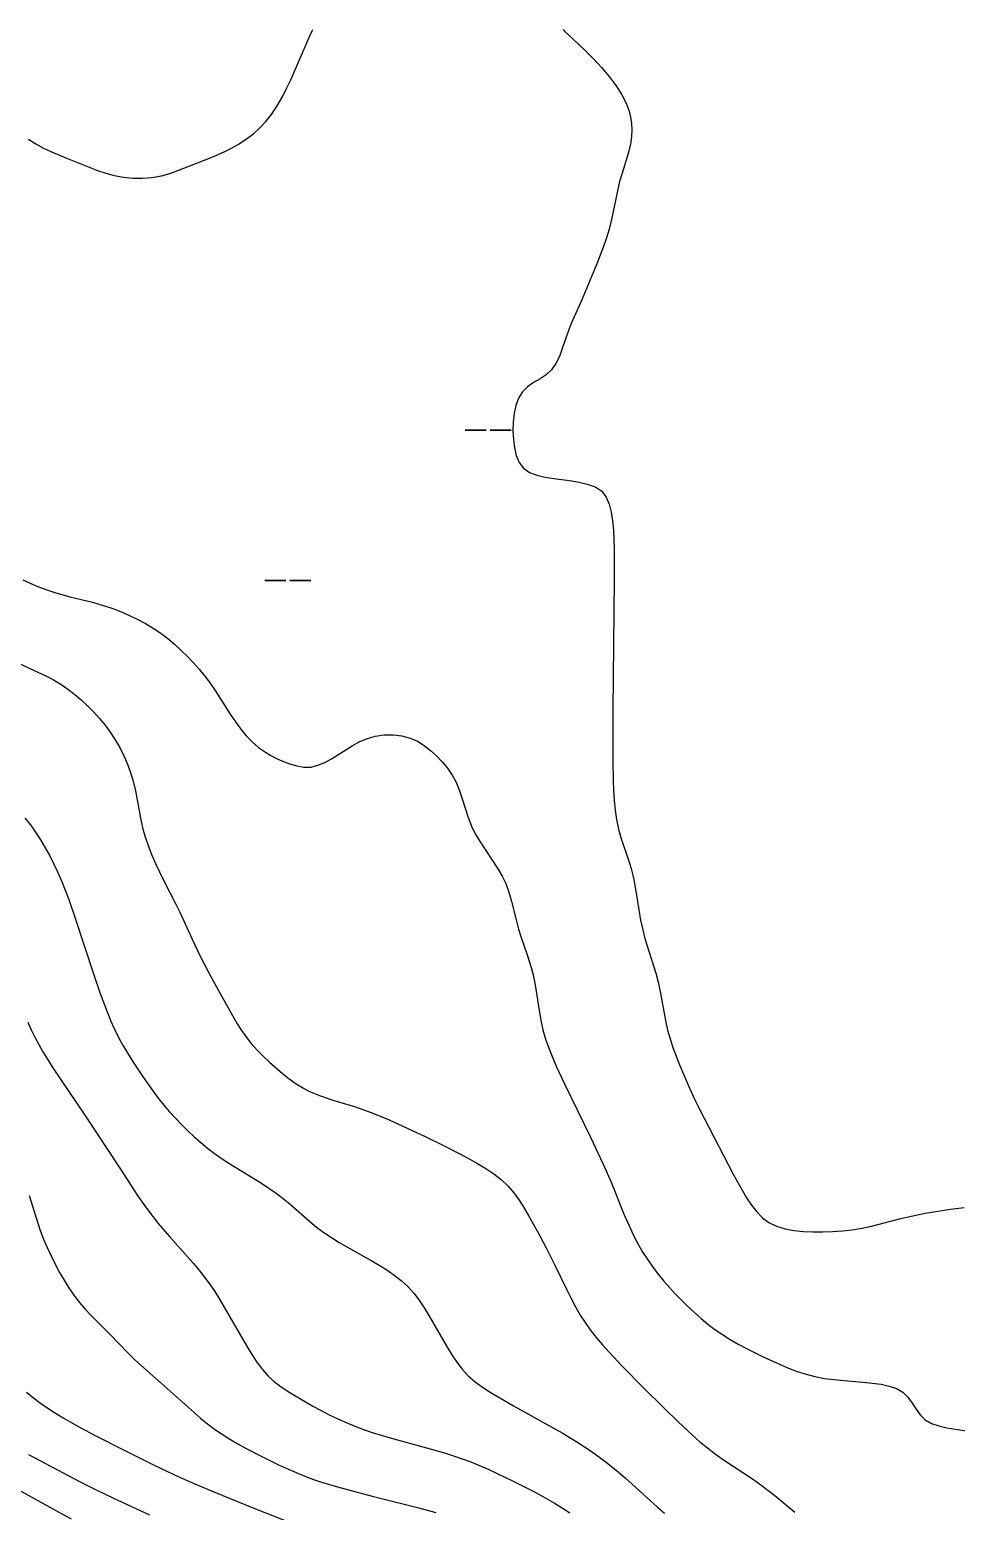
# Model space of a CAD drawing. Header units: metres. Extents: x 560466 to 562029, y 8123360 to 8125060.
# Drawn here: x 561270.6 to 561502.1, y 8124690.1 to 8125060 of the extents above; entities that cross this region are included whole.
import ezdxf

# ---------------------------------------------------------------- set-up
doc = ezdxf.new("R2010")
doc.units = ezdxf.units.M
doc.header["$MEASUREMENT"] = 0
doc.layers.add('Unknown_Line_Type', color=7, linetype='Continuous')

msp = doc.modelspace()

# ---------------------------------------------------------------- linework, layer by layer
at = {"layer": 'Unknown_Line_Type', "color": 18, "true_color": 0x000000}
for points in [[(561270.21, 8125032.65, 4090), (561272.11, 8125031.49, 4090), (561274.07, 8125030.43, 4090), (561275.91, 8125029.56, 4090), (561279.68, 8125027.97, 4090), (561285.51, 8125025.65, 4090), (561287.56, 8125024.85, 4090), (561289.61, 8125024.14, 4090), (561291.69, 8125023.56, 4090), (561294.03, 8125023.14, 4090), (561296.41, 8125022.94, 4090), (561298.79, 8125022.93, 4090), (561301.16, 8125023.12, 4090), (561303.51, 8125023.52, 4090), (561305.58, 8125024.09, 4090), (561307.64, 8125024.8, 4090), (561315.49, 8125027.91, 4090), (561317.37, 8125028.69, 4090), (561319.22, 8125029.51, 4090), (561321.02, 8125030.41, 4090), (561322.93, 8125031.5, 4090), (561324.76, 8125032.7, 4090), (561326.5, 8125034.02, 4090), (561328.13, 8125035.47, 4090), (561329.63, 8125037.06, 4090), (561331.03, 8125038.82, 4090), (561332.45, 8125040.97, 4090), (561333.84, 8125043.42, 4090), (561334.85, 8125045.43, 4090), (561335.82, 8125047.5, 4090), (561337.93, 8125052.29, 4090), (561340.65, 8125058.59, 4090), (561341.13, 8125059.66, 4090), (561341.34, 8125060, 4090)], [(561403.84, 8125060, 4090), (561404.07, 8125059.74, 4090), (561407.69, 8125056.4, 4090), (561409.5, 8125054.64, 4090), (561411.45, 8125052.67, 4090), (561413.42, 8125050.54, 4090), (561415.31, 8125048.31, 4090), (561417.05, 8125046, 4090), (561418.51, 8125043.75, 4090), (561419.6, 8125041.64, 4090), (561420.31, 8125039.66, 4090), (561420.69, 8125038.13, 4090), (561420.93, 8125036.58, 4090), (561421.01, 8125035.02, 4090), (561420.94, 8125033.44, 4090), (561420.74, 8125031.87, 4090), (561420.42, 8125030.3, 4090), (561419.87, 8125028.26, 4090), (561418.57, 8125024.18, 4090), (561417.96, 8125022.1, 4090), (561417.39, 8125019.75, 4090), (561415.96, 8125012.59, 4090), (561415.38, 8125010.21, 4090), (561414.71, 8125008.02, 4090), (561413.94, 8125005.85, 4090), (561412.24, 8125001.56, 4090), (561408.5, 8124992.58, 4090), (561405.87, 8124986.61, 4090), (561405.09, 8124984.65, 4090), (561403.64, 8124980.4, 4090), (561402.91, 8124978.42, 4090), (561402.05, 8124976.62, 4090), (561400.98, 8124975.08, 4090), (561399.62, 8124973.85, 4090), (561398.07, 8124972.82, 4090), (561396.48, 8124971.86, 4090), (561394.96, 8124970.82, 4090), (561393.67, 8124969.57, 4090), (561392.72, 8124968, 4090), (561392.06, 8124966.17, 4090), (561391.63, 8124964.16, 4090), (561391.39, 8124962.03, 4090), (561391.32, 8124959.86, 4090), (561391.41, 8124957.69, 4090), (561391.67, 8124955.6, 4090), (561392.15, 8124953.64, 4090), (561392.88, 8124951.9, 4090), (561393.97, 8124950.48, 4090), (561395.46, 8124949.45, 4090), (561397.28, 8124948.74, 4090), (561399.32, 8124948.25, 4090), (561401.5, 8124947.89, 4090), (561405.98, 8124947.31, 4090), (561408.15, 8124946.95, 4090), (561410.19, 8124946.46, 4090), (561412, 8124945.75, 4090), (561413.49, 8124944.73, 4090), (561414.58, 8124943.3, 4090), (561415.33, 8124941.54, 4090), (561415.84, 8124939.54, 4090), (561416.18, 8124937.37, 4090), (561416.39, 8124935.07, 4090), (561416.51, 8124932.69, 4090), (561416.58, 8124930.25, 4090), (561416.59, 8124922.76, 4090), (561416.29, 8124890, 4090), (561416.27, 8124877.49, 4090), (561416.37, 8124872.52, 4090), (561416.46, 8124870.04, 4090), (561416.62, 8124867.59, 4090), (561416.85, 8124865.16, 4090), (561417.2, 8124862.76, 4090), (561417.68, 8124860.4, 4090), (561418.27, 8124858.31, 4090), (561420.34, 8124852.12, 4090), (561420.8, 8124850.52, 4090), (561421.22, 8124848.91, 4090), (561421.59, 8124847.28, 4090), (561422.04, 8124844.88, 4090), (561423.21, 8124837.65, 4090), (561423.71, 8124835.27, 4090), (561424.28, 8124833.07, 4090), (561427, 8124824.39, 4090), (561427.58, 8124822.19, 4090), (561428.09, 8124819.81, 4090), (561429.38, 8124812.6, 4090), (561429.92, 8124810.22, 4090), (561430.55, 8124808.04, 4090), (561431.28, 8124805.87, 4090), (561432.09, 8124803.72, 4090), (561432.95, 8124801.58, 4090), (561435.41, 8124795.75, 4090), (561436.8, 8124792.62, 4090), (561437.78, 8124790.6, 4090), (561446.3, 8124774.23, 4090), (561448.52, 8124770.23, 4090), (561449.68, 8124768.32, 4090), (561450.9, 8124766.51, 4090), (561452.21, 8124764.85, 4090), (561453.64, 8124763.38, 4090), (561455.23, 8124762.18, 4090), (561457.16, 8124761.24, 4090), (561459.26, 8124760.61, 4090), (561461.5, 8124760.21, 4090), (561463.84, 8124759.97, 4090), (561466.23, 8124759.86, 4090), (561468.67, 8124759.85, 4090), (561471.13, 8124759.94, 4090), (561473.6, 8124760.11, 4090), (561476.07, 8124760.38, 4090), (561478.52, 8124760.77, 4090), (561480.87, 8124761.27, 4090), (561487.88, 8124763.08, 4090), (561490.01, 8124763.59, 4090), (561494.29, 8124764.49, 4090), (561496.44, 8124764.88, 4090), (561500.62, 8124765.53, 4090), (561504.03, 8124765.94, 4090)], [(561384.59, 8124960, 4090), (561379.35, 8124960, 4090), (561384.59, 8124960, 4090)], [(561385.6, 8124960, 4090), (561390.84, 8124960, 4090), (561385.6, 8124960, 4090)], [(561268.93, 8124922.64, 4095), (561270.86, 8124921.72, 4095), (561272.84, 8124920.89, 4095), (561274.86, 8124920.14, 4095), (561276.92, 8124919.47, 4095), (561280.62, 8124918.42, 4095), (561286.27, 8124917.02, 4095), (561287.91, 8124916.57, 4095), (561289.54, 8124916.09, 4095), (561291.15, 8124915.55, 4095), (561293.3, 8124914.74, 4095), (561295.41, 8124913.83, 4095), (561297.49, 8124912.83, 4095), (561299.51, 8124911.75, 4095), (561301.48, 8124910.58, 4095), (561303.38, 8124909.3, 4095), (561305.11, 8124907.98, 4095), (561306.78, 8124906.58, 4095), (561308.39, 8124905.1, 4095), (561309.95, 8124903.56, 4095), (561311.46, 8124901.96, 4095), (561312.92, 8124900.32, 4095), (561314.32, 8124898.62, 4095), (561315.65, 8124896.87, 4095), (561316.97, 8124894.96, 4095), (561320.72, 8124889.09, 4095), (561322, 8124887.18, 4095), (561323.34, 8124885.34, 4095), (561324.72, 8124883.69, 4095), (561326.2, 8124882.15, 4095), (561327.79, 8124880.78, 4095), (561329.48, 8124879.57, 4095), (561330.83, 8124878.77, 4095), (561332.22, 8124878.05, 4095), (561333.62, 8124877.42, 4095), (561335.47, 8124876.7, 4095), (561337.3, 8124876.16, 4095), (561339.11, 8124875.87, 4095), (561340.9, 8124875.9, 4095), (561342.62, 8124876.32, 4095), (561344.32, 8124877.03, 4095), (561346.01, 8124877.96, 4095), (561351.14, 8124881.18, 4095), (561352.92, 8124882.16, 4095), (561354.76, 8124882.96, 4095), (561356.92, 8124883.58, 4095), (561359.13, 8124883.91, 4095), (561361.36, 8124883.95, 4095), (561363.56, 8124883.7, 4095), (561365.68, 8124883.12, 4095), (561367.46, 8124882.31, 4095), (561369.14, 8124881.27, 4095), (561370.74, 8124880.04, 4095), (561372.24, 8124878.67, 4095), (561373.65, 8124877.17, 4095), (561374.95, 8124875.58, 4095), (561376.11, 8124873.89, 4095), (561377.1, 8124872.1, 4095), (561377.99, 8124869.96, 4095), (561378.73, 8124867.74, 4095), (561380.12, 8124863.26, 4095), (561380.96, 8124861.09, 4095), (561381.89, 8124859.23, 4095), (561382.94, 8124857.44, 4095), (561387.57, 8124850.45, 4095), (561388.61, 8124848.65, 4095), (561389.52, 8124846.8, 4095), (561390.32, 8124844.61, 4095), (561390.97, 8124842.36, 4095), (561392.08, 8124837.74, 4095), (561392.7, 8124835.43, 4095), (561393.35, 8124833.37, 4095), (561394.79, 8124829.27, 4095), (561395.46, 8124827.19, 4095), (561395.92, 8124825.59, 4095), (561396.33, 8124823.97, 4095), (561396.68, 8124822.33, 4095), (561397.11, 8124819.93, 4095), (561397.85, 8124815.09, 4095), (561398.27, 8124812.68, 4095), (561398.79, 8124810.3, 4095), (561399.47, 8124807.99, 4095), (561400.27, 8124805.71, 4095), (561401.16, 8124803.45, 4095), (561402.12, 8124801.21, 4095), (561404.18, 8124796.76, 4095), (561410.69, 8124783.47, 4095), (561413.86, 8124776.77, 4095), (561415.85, 8124772.26, 4095), (561419.13, 8124764.12, 4095), (561419.98, 8124762.11, 4095), (561420.88, 8124760.12, 4095), (561421.78, 8124758.27, 4095), (561422.75, 8124756.46, 4095), (561423.79, 8124754.69, 4095), (561424.98, 8124752.84, 4095), (561426.25, 8124751.04, 4095), (561427.59, 8124749.28, 4095), (561428.99, 8124747.57, 4095), (561430.43, 8124745.91, 4095), (561431.93, 8124744.3, 4095), (561433.46, 8124742.72, 4095), (561435.03, 8124741.18, 4095), (561436.64, 8124739.67, 4095), (561438.28, 8124738.22, 4095), (561439.97, 8124736.82, 4095), (561441.72, 8124735.49, 4095), (561443.63, 8124734.19, 4095), (561445.59, 8124732.97, 4095), (561447.6, 8124731.81, 4095), (561449.65, 8124730.71, 4095), (561453.81, 8124728.61, 4095), (561458.04, 8124726.69, 4095), (561460.17, 8124725.81, 4095), (561462.33, 8124725, 4095), (561464.51, 8124724.3, 4095), (561466.72, 8124723.72, 4095), (561469.12, 8124723.26, 4095), (561471.54, 8124722.94, 4095), (561473.97, 8124722.71, 4095), (561478.74, 8124722.32, 4095), (561481.04, 8124722.09, 4095), (561483.24, 8124721.78, 4095), (561485.29, 8124721.33, 4095), (561487.14, 8124720.69, 4095), (561488.72, 8124719.78, 4095), (561489.97, 8124718.55, 4095), (561491.01, 8124717.11, 4095), (561491.98, 8124715.6, 4095), (561493.03, 8124714.16, 4095), (561494.28, 8124712.93, 4095), (561495.85, 8124712.02, 4095), (561497.68, 8124711.37, 4095), (561499.69, 8124710.9, 4095), (561501.82, 8124710.55, 4095), (561506.18, 8124709.94, 4095)], [(561334.59, 8124922.5, 4090), (561329.35, 8124922.5, 4090), (561334.59, 8124922.5, 4090)], [(561335.6, 8124922.5, 4090), (561340.84, 8124922.5, 4090), (561335.6, 8124922.5, 4090)], [(561266.72, 8124902.31, 4100), (561272.66, 8124899.59, 4100), (561274.61, 8124898.66, 4100), (561276.52, 8124897.66, 4100), (561278.37, 8124896.57, 4100), (561280.15, 8124895.36, 4100), (561281.86, 8124894.04, 4100), (561283.5, 8124892.63, 4100), (561285.09, 8124891.16, 4100), (561286.62, 8124889.62, 4100), (561288.08, 8124888.02, 4100), (561289.46, 8124886.36, 4100), (561290.75, 8124884.62, 4100), (561291.98, 8124882.72, 4100), (561293.11, 8124880.74, 4100), (561294.12, 8124878.7, 4100), (561295.03, 8124876.62, 4100), (561295.83, 8124874.5, 4100), (561296.49, 8124872.33, 4100), (561297.05, 8124869.96, 4100), (561298.37, 8124862.75, 4100), (561298.91, 8124860.37, 4100), (561299.55, 8124858.19, 4100), (561300.3, 8124856.03, 4100), (561301.14, 8124853.9, 4100), (561302.06, 8124851.79, 4100), (561304.05, 8124847.63, 4100), (561307.12, 8124841.66, 4100), (561308.11, 8124839.66, 4100), (561311.21, 8124832.89, 4100), (561313.22, 8124828.7, 4100), (561315.32, 8124824.55, 4100), (561316.41, 8124822.5, 4100), (561318.58, 8124818.58, 4100), (561322.45, 8124811.79, 4100), (561323.33, 8124810.37, 4100), (561324.57, 8124808.59, 4100), (561325.92, 8124806.89, 4100), (561327.37, 8124805.28, 4100), (561328.9, 8124803.73, 4100), (561330.48, 8124802.24, 4100), (561333.75, 8124799.38, 4100), (561335.44, 8124798.04, 4100), (561337.19, 8124796.8, 4100), (561339.02, 8124795.69, 4100), (561340.35, 8124794.99, 4100), (561341.71, 8124794.37, 4100), (561343.23, 8124793.76, 4100), (561346.36, 8124792.72, 4100), (561351.95, 8124791.03, 4100), (561353.56, 8124790.48, 4100), (561355.86, 8124789.64, 4100), (561358.14, 8124788.73, 4100), (561360.41, 8124787.77, 4100), (561364.92, 8124785.75, 4100), (561369.39, 8124783.65, 4100), (561373.83, 8124781.49, 4100), (561378.22, 8124779.26, 4100), (561380.37, 8124778.11, 4100), (561382.48, 8124776.92, 4100), (561384.54, 8124775.67, 4100), (561386.51, 8124774.34, 4100), (561388.36, 8124772.9, 4100), (561390.06, 8124771.32, 4100), (561391.52, 8124769.59, 4100), (561392.85, 8124767.73, 4100), (561394.09, 8124765.78, 4100), (561395.29, 8124763.77, 4100), (561397.47, 8124759.95, 4100), (561399.63, 8124755.86, 4100), (561401.7, 8124751.69, 4100), (561404.77, 8124745.34, 4100), (561405.83, 8124743.2, 4100), (561406.95, 8124741.09, 4100), (561408.14, 8124739.03, 4100), (561409.33, 8124737.18, 4100), (561410.62, 8124735.39, 4100), (561412.12, 8124733.48, 4100), (561413.7, 8124731.62, 4100), (561415.33, 8124729.81, 4100), (561418.69, 8124726.24, 4100), (561423.86, 8124721, 4100), (561429.09, 8124715.81, 4100), (561432.61, 8124712.39, 4100), (561436.19, 8124709.06, 4100), (561438.02, 8124707.44, 4100), (561439.88, 8124705.88, 4100), (561441.8, 8124704.39, 4100), (561443.67, 8124703.05, 4100), (561451.37, 8124698, 4100), (561453.26, 8124696.68, 4100), (561455, 8124695.37, 4100), (561456.7, 8124694.01, 4100), (561461.75, 8124689.86, 4100)], [(561269.43, 8124863.14, 4105), (561270.81, 8124861.43, 4105), (561272.1, 8124859.66, 4105), (561273.35, 8124857.73, 4105), (561274.52, 8124855.75, 4105), (561275.62, 8124853.72, 4105), (561276.67, 8124851.66, 4105), (561277.65, 8124849.56, 4105), (561278.58, 8124847.44, 4105), (561279.5, 8124845.15, 4105), (561280.37, 8124842.84, 4105), (561282, 8124838.17, 4105), (561286.63, 8124824.05, 4105), (561288.23, 8124819.37, 4105), (561289.95, 8124814.75, 4105), (561290.88, 8124812.47, 4105), (561291.9, 8124810.24, 4105), (561292.91, 8124808.24, 4105), (561293.99, 8124806.28, 4105), (561296.3, 8124802.44, 4105), (561298.76, 8124798.68, 4105), (561301.35, 8124795.01, 4105), (561302.71, 8124793.22, 4105), (561304.11, 8124791.47, 4105), (561305.55, 8124789.81, 4105), (561307.03, 8124788.19, 4105), (561308.56, 8124786.61, 4105), (561310.12, 8124785.07, 4105), (561311.72, 8124783.57, 4105), (561313.36, 8124782.11, 4105), (561315.04, 8124780.72, 4105), (561316.78, 8124779.39, 4105), (561318.67, 8124778.08, 4105), (561320.61, 8124776.83, 4105), (561328.49, 8124772.01, 4105), (561330.34, 8124770.78, 4105), (561332.16, 8124769.5, 4105), (561333.93, 8124768.17, 4105), (561335.65, 8124766.79, 4105), (561340.57, 8124762.42, 4105), (561342.25, 8124761.02, 4105), (561344.08, 8124759.68, 4105), (561345.97, 8124758.42, 4105), (561347.92, 8124757.22, 4105), (561355.91, 8124752.68, 4105), (561357.88, 8124751.52, 4105), (561359.81, 8124750.32, 4105), (561361.66, 8124749.06, 4105), (561363.43, 8124747.69, 4105), (561365.06, 8124746.2, 4105), (561366.53, 8124744.55, 4105), (561367.88, 8124742.77, 4105), (561369.13, 8124740.9, 4105), (561370.31, 8124738.97, 4105), (561374.87, 8124731.04, 4105), (561376.06, 8124729.12, 4105), (561377.32, 8124727.27, 4105), (561378.67, 8124725.52, 4105), (561380.16, 8124723.92, 4105), (561381.87, 8124722.43, 4105), (561383.71, 8124721.09, 4105), (561385.65, 8124719.83, 4105), (561387.64, 8124718.62, 4105), (561391.42, 8124716.39, 4105), (561399.55, 8124711.94, 4105), (561403.61, 8124709.66, 4105), (561407.26, 8124707.42, 4105), (561410.83, 8124705.05, 4105), (561414.3, 8124702.56, 4105), (561417.12, 8124700.32, 4105), (561419.35, 8124698.4, 4105), (561425.64, 8124692.66, 4105), (561427.4, 8124691.11, 4105), (561429.19, 8124689.59, 4105)], [(561270.11, 8124812.23, 4110), (561271.02, 8124810.25, 4110), (561271.92, 8124808.41, 4110), (561272.88, 8124806.59, 4110), (561273.89, 8124804.8, 4110), (561275.04, 8124802.92, 4110), (561276.23, 8124801.07, 4110), (561284.68, 8124788.5, 4110), (561293.27, 8124775.52, 4110), (561297.57, 8124768.93, 4110), (561298.73, 8124767.23, 4110), (561300.02, 8124765.44, 4110), (561302.73, 8124761.94, 4110), (561305.59, 8124758.57, 4110), (561311.43, 8124751.99, 4110), (561312.85, 8124750.32, 4110), (561314.22, 8124748.62, 4110), (561315.53, 8124746.87, 4110), (561316.83, 8124744.96, 4110), (561318.05, 8124743.01, 4110), (561323.79, 8124733.12, 4110), (561326.13, 8124729.26, 4110), (561327.38, 8124727.33, 4110), (561328.73, 8124725.5, 4110), (561330.21, 8124723.82, 4110), (561331.87, 8124722.32, 4110), (561333.69, 8124720.96, 4110), (561335.6, 8124719.7, 4110), (561339.46, 8124717.37, 4110), (561341.36, 8124716.28, 4110), (561343.39, 8124715.2, 4110), (561345.45, 8124714.16, 4110), (561347.54, 8124713.16, 4110), (561349.65, 8124712.21, 4110), (561351.79, 8124711.31, 4110), (561353.95, 8124710.48, 4110), (561356.16, 8124709.73, 4110), (561360.65, 8124708.38, 4110), (561369.7, 8124705.93, 4110), (561374.21, 8124704.66, 4110), (561376.44, 8124703.96, 4110), (561378.65, 8124703.21, 4110), (561380.81, 8124702.38, 4110), (561385.09, 8124700.57, 4110), (561387.2, 8124699.6, 4110), (561391.39, 8124697.59, 4110), (561395.54, 8124695.49, 4110), (561397.6, 8124694.4, 4110), (561401.65, 8124692.13, 4110), (561403.63, 8124690.93, 4110), (561405.52, 8124689.7, 4110)], [(561270.49, 8124768.94, 4115), (561272.7, 8124761.79, 4115), (561273.26, 8124760.19, 4115), (561274.08, 8124758.04, 4115), (561274.98, 8124755.92, 4115), (561275.94, 8124753.82, 4115), (561276.96, 8124751.76, 4115), (561278.05, 8124749.73, 4115), (561279.2, 8124747.74, 4115), (561280.4, 8124745.87, 4115), (561281.66, 8124744.05, 4115), (561283, 8124742.29, 4115), (561284.42, 8124740.6, 4115), (561285.93, 8124738.99, 4115), (561290.64, 8124734.33, 4115), (561295.24, 8124729.53, 4115), (561296.81, 8124727.96, 4115), (561298.43, 8124726.45, 4115), (561303.47, 8124722.04, 4115), (561311.66, 8124714.7, 4115), (561313.32, 8124713.28, 4115), (561315.03, 8124711.9, 4115), (561316.77, 8124710.59, 4115), (561318.68, 8124709.29, 4115), (561320.63, 8124708.07, 4115), (561322.63, 8124706.91, 4115), (561324.66, 8124705.79, 4115), (561328.78, 8124703.65, 4115), (561332.96, 8124701.62, 4115), (561337.19, 8124699.72, 4115), (561339.34, 8124698.84, 4115), (561341.51, 8124698.03, 4115), (561343.48, 8124697.36, 4115), (561347.48, 8124696.17, 4115), (561356.13, 8124693.86, 4115), (561367.49, 8124690.98, 4115), (561372.01, 8124689.76, 4115)], [(561269.84, 8124719.79, 4120), (561271.54, 8124718.4, 4120), (561273.3, 8124717.07, 4120), (561275.14, 8124715.78, 4120), (561277.02, 8124714.55, 4120), (561278.95, 8124713.38, 4120), (561283.05, 8124711.08, 4120), (561287.16, 8124708.91, 4120), (561293.36, 8124705.75, 4120), (561301.72, 8124701.61, 4120), (561308.03, 8124698.62, 4120), (561312.42, 8124696.66, 4120), (561317, 8124694.73, 4120), (561326.19, 8124691.01, 4120), (561337.72, 8124686.42, 4120)], [(561270.29, 8124704.22, 4125), (561283.03, 8124697.55, 4125), (561287.18, 8124695.44, 4125), (561291.37, 8124693.41, 4125), (561300.52, 8124689.19, 4125)], [(561268.02, 8124695.36, 4130), (561277.18, 8124690.28, 4130), (561280.99, 8124688.23, 4130)]]:
    msp.add_polyline3d(points, dxfattribs=at)

doc.saveas('drawing.dxf')
